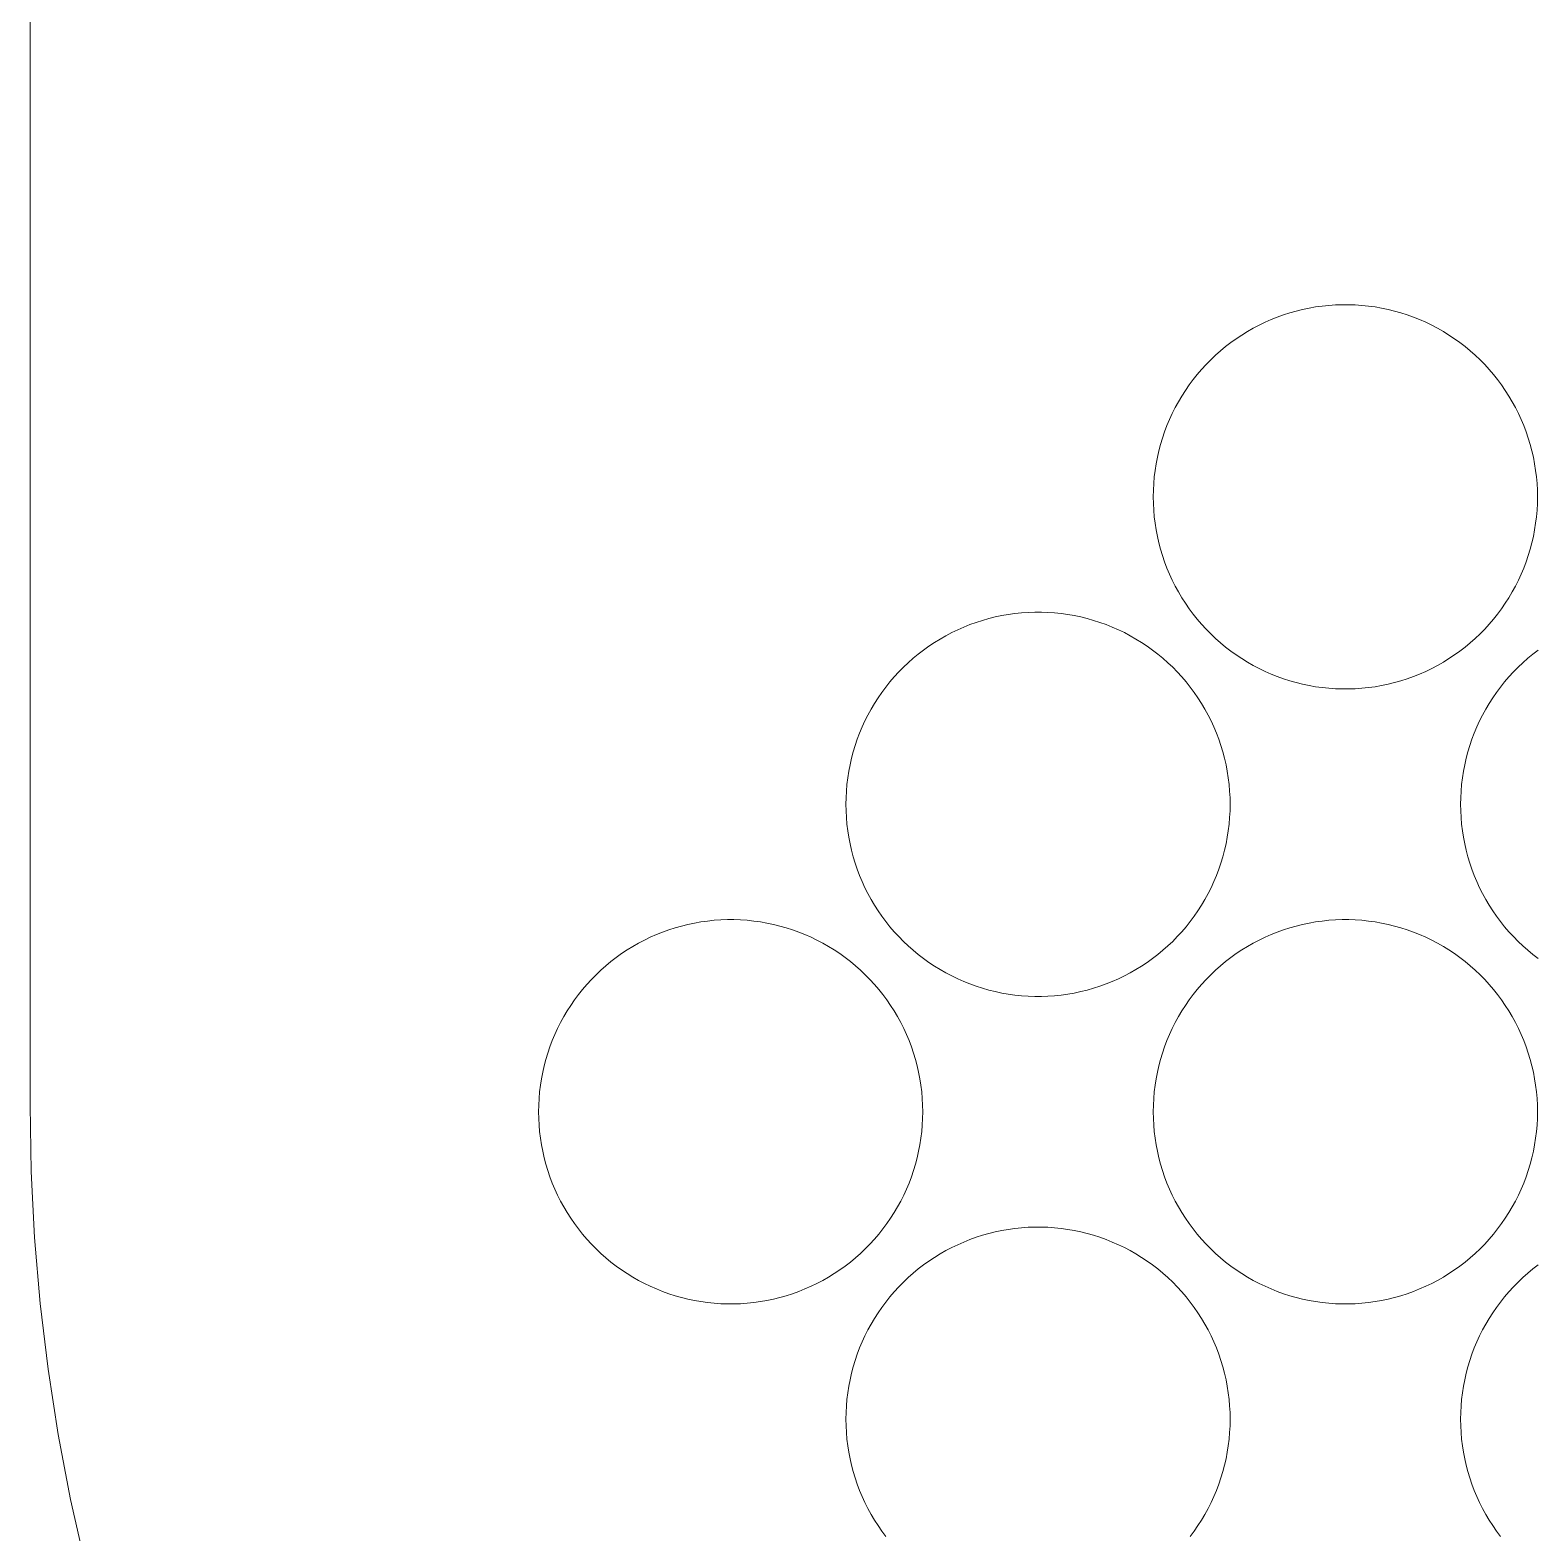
# Model space of a CAD drawing. Header units: inches. Extents: x -6.5 to 91.7, y -2.1 to 67.1.
# Drawn here: x -1.874 to 0.058, y 1.83 to 3.754 of the extents above; entities that cross this region are included whole.
import ezdxf

# ---------------------------------------------------------------- set-up
doc = ezdxf.new("R2010")
doc.units = ezdxf.units.IN
doc.layers.add('ZANO_R', color=7, linetype='Continuous', lineweight=0)

msp = doc.modelspace()

# ---------------------------------------------------------------- linework, layer by layer
at = {"layer": 'ZANO_R'}
for p, q in [((-1.87362, 13.40129), (-1.87362, 2.37734)), ((-0.23529, 3.39821), (-0.22692, 3.39967)), ((-0.22692, 3.39967), (-0.21851, 3.40084)), ((-0.21851, 3.40084), (-0.21006, 3.40172)), ((-0.21006, 3.40172), (-0.20159, 3.4023)), ((-0.20159, 3.4023), (-0.1931, 3.4026)), ((-0.1931, 3.4026), (-0.1846, 3.4026)), ((-0.1846, 3.4026), (-0.17611, 3.4023)), ((-0.17611, 3.4023), (-0.16764, 3.40172)), ((-0.16764, 3.40172), (-0.15919, 3.40084)), ((-0.15919, 3.40084), (-0.15078, 3.39967)), ((-0.15078, 3.39967), (-0.14241, 3.39821)), ((-0.29943, 3.37639), (-0.29177, 3.38007)), ((-0.29177, 3.38007), (-0.284, 3.38349)), ((-0.284, 3.38349), (-0.27611, 3.38664)), ((-0.27611, 3.38664), (-0.26811, 3.38952)), ((-0.26811, 3.38952), (-0.26003, 3.39211)), ((-0.26003, 3.39211), (-0.25185, 3.39443)), ((-0.25185, 3.39443), (-0.24361, 3.39646)), ((-0.24361, 3.39646), (-0.23529, 3.39821)), ((-0.14241, 3.39821), (-0.13409, 3.39646)), ((-0.13409, 3.39646), (-0.12585, 3.39443)), ((-0.12585, 3.39443), (-0.11767, 3.39211)), ((-0.11767, 3.39211), (-0.10959, 3.38952)), ((-0.10959, 3.38952), (-0.10159, 3.38664)), ((-0.10159, 3.38664), (-0.0937, 3.38349)), ((-0.0937, 3.38349), (-0.08593, 3.38007)), ((-0.08593, 3.38007), (-0.07827, 3.37639)), ((-0.32863, 3.35907), (-0.32156, 3.36378)), ((-0.32156, 3.36378), (-0.31433, 3.36824)), ((-0.31433, 3.36824), (-0.30695, 3.37244)), ((-0.30695, 3.37244), (-0.29943, 3.37639)), ((-0.07827, 3.37639), (-0.07075, 3.37244)), ((-0.07075, 3.37244), (-0.06337, 3.36824)), ((-0.06337, 3.36824), (-0.05614, 3.36378)), ((-0.05614, 3.36378), (-0.04907, 3.35907)), ((-0.35518, 3.3379), (-0.34882, 3.34354)), ((-0.34882, 3.34354), (-0.34227, 3.34895)), ((-0.34227, 3.34895), (-0.33554, 3.35413)), ((-0.33554, 3.35413), (-0.32863, 3.35907)), ((-0.04907, 3.35907), (-0.04216, 3.35413)), ((-0.04216, 3.35413), (-0.03543, 3.34895)), ((-0.03543, 3.34895), (-0.02888, 3.34354)), ((-0.02888, 3.34354), (-0.02252, 3.3379)), ((-0.37304, 3.31974), (-0.36729, 3.326)), ((-0.36729, 3.326), (-0.36134, 3.33206)), ((-0.36134, 3.33206), (-0.35518, 3.3379)), ((-0.02252, 3.3379), (-0.01636, 3.33206)), ((-0.01636, 3.33206), (-0.01041, 3.326)), ((-0.01041, 3.326), (-0.00466, 3.31974)), ((-0.38892, 3.29982), (-0.38386, 3.30664)), ((-0.38386, 3.30664), (-0.37856, 3.31328)), ((-0.37856, 3.31328), (-0.37304, 3.31974)), ((-0.00466, 3.31974), (0.00086, 3.31328)), ((0.00086, 3.31328), (0.00615, 3.30664)), ((0.00615, 3.30664), (0.01122, 3.29982)), ((-0.40266, 3.27837), (-0.39833, 3.28568)), ((-0.39833, 3.28568), (-0.39374, 3.29283)), ((-0.39374, 3.29283), (-0.38892, 3.29982)), ((0.01122, 3.29982), (0.01604, 3.29283)), ((0.01604, 3.29283), (0.02063, 3.28568)), ((0.02063, 3.28568), (0.02496, 3.27837)), ((-0.41055, 3.26333), (-0.40673, 3.27092)), ((-0.40673, 3.27092), (-0.40266, 3.27837)), ((0.02496, 3.27837), (0.02903, 3.27092)), ((0.02903, 3.27092), (0.03285, 3.26333)), ((-0.4204, 3.23984), (-0.41739, 3.24778)), ((-0.41739, 3.24778), (-0.41411, 3.25561)), ((-0.41411, 3.25561), (-0.41055, 3.26333)), ((0.03285, 3.26333), (0.0364, 3.25561)), ((0.0364, 3.25561), (0.03969, 3.24778)), ((0.03969, 3.24778), (0.0427, 3.23984)), ((-0.4256, 3.22366), (-0.42314, 3.23179)), ((-0.42314, 3.23179), (-0.4204, 3.23984)), ((0.0427, 3.23984), (0.04544, 3.23179)), ((0.04544, 3.23179), (0.04789, 3.22366)), ((-0.43126, 3.19883), (-0.42966, 3.20717)), ((-0.42966, 3.20717), (-0.42777, 3.21545)), ((-0.42777, 3.21545), (-0.4256, 3.22366)), ((0.04789, 3.22366), (0.05007, 3.21545)), ((0.05007, 3.21545), (0.05196, 3.20717)), ((0.05196, 3.20717), (0.05356, 3.19883)), ((-0.4336, 3.182), (-0.43258, 3.19043)), ((-0.43258, 3.19043), (-0.43126, 3.19883)), ((0.05356, 3.19883), (0.05488, 3.19043)), ((0.05488, 3.19043), (0.0559, 3.182)), ((-0.43477, 3.16506), (-0.43433, 3.17354)), ((-0.43433, 3.17354), (-0.4336, 3.182)), ((0.0559, 3.182), (0.05663, 3.17354)), ((0.05663, 3.17354), (0.05707, 3.16506)), ((-0.43492, 3.15656), (-0.43477, 3.16506)), ((-0.43477, 3.14807), (-0.43492, 3.15656)), ((-0.43433, 3.13958), (-0.43477, 3.14807)), ((0.05707, 3.14807), (0.05663, 3.13958)), ((0.05707, 3.16506), (0.05722, 3.15656)), ((0.05722, 3.15656), (0.05707, 3.14807)), ((-0.4336, 3.13112), (-0.43433, 3.13958)), ((-0.43258, 3.12269), (-0.4336, 3.13112)), ((0.0559, 3.13112), (0.05488, 3.12269)), ((0.05663, 3.13958), (0.0559, 3.13112)), ((-0.43126, 3.1143), (-0.43258, 3.12269)), ((-0.42966, 3.10595), (-0.43126, 3.1143)), ((0.05356, 3.1143), (0.05196, 3.10595)), ((0.05488, 3.12269), (0.05356, 3.1143)), ((-0.42777, 3.09767), (-0.42966, 3.10595)), ((-0.4256, 3.08946), (-0.42777, 3.09767)), ((0.05007, 3.09767), (0.04789, 3.08946)), ((0.05196, 3.10595), (0.05007, 3.09767)), ((-0.42314, 3.08133), (-0.4256, 3.08946)), ((-0.4204, 3.07329), (-0.42314, 3.08133)), ((-0.41739, 3.06535), (-0.4204, 3.07329)), ((0.0427, 3.07329), (0.03969, 3.06535)), ((0.04544, 3.08133), (0.0427, 3.07329)), ((0.04789, 3.08946), (0.04544, 3.08133)), ((-0.41411, 3.05751), (-0.41739, 3.06535)), ((-0.41055, 3.0498), (-0.41411, 3.05751)), ((0.0364, 3.05751), (0.03285, 3.0498)), ((0.03969, 3.06535), (0.0364, 3.05751)), ((-0.40673, 3.04221), (-0.41055, 3.0498)), ((-0.40266, 3.03475), (-0.40673, 3.04221)), ((-0.39833, 3.02745), (-0.40266, 3.03475)), ((0.02496, 3.03475), (0.02063, 3.02745)), ((0.02903, 3.04221), (0.02496, 3.03475)), ((0.03285, 3.0498), (0.02903, 3.04221)), ((-0.39374, 3.02029), (-0.39833, 3.02745)), ((-0.38892, 3.0133), (-0.39374, 3.02029)), ((-0.38386, 3.00648), (-0.38892, 3.0133)), ((0.01122, 3.0133), (0.00615, 3.00648)), ((0.01604, 3.02029), (0.01122, 3.0133)), ((0.02063, 3.02745), (0.01604, 3.02029)), ((-0.66982, 2.99293), (-0.66183, 2.9958)), ((-0.66183, 2.9958), (-0.65374, 2.9984)), ((-0.65374, 2.9984), (-0.64557, 3.00072)), ((-0.64557, 3.00072), (-0.63732, 3.00275)), ((-0.63732, 3.00275), (-0.62901, 3.0045)), ((-0.62901, 3.0045), (-0.62064, 3.00596)), ((-0.62064, 3.00596), (-0.61222, 3.00713)), ((-0.61222, 3.00713), (-0.60377, 3.008)), ((-0.60377, 3.008), (-0.5953, 3.00859)), ((-0.5953, 3.00859), (-0.58681, 3.00888)), ((-0.58681, 3.00888), (-0.57832, 3.00888)), ((-0.57832, 3.00888), (-0.56983, 3.00859)), ((-0.56983, 3.00859), (-0.56135, 3.008)), ((-0.56135, 3.008), (-0.5529, 3.00713)), ((-0.5529, 3.00713), (-0.54449, 3.00596)), ((-0.54449, 3.00596), (-0.53612, 3.0045)), ((-0.53612, 3.0045), (-0.52781, 3.00275)), ((-0.52781, 3.00275), (-0.51956, 3.00072)), ((-0.51956, 3.00072), (-0.51139, 2.9984)), ((-0.51139, 2.9984), (-0.5033, 2.9958)), ((-0.5033, 2.9958), (-0.49531, 2.99293)), ((-0.37856, 2.99984), (-0.38386, 3.00648)), ((-0.37304, 2.99339), (-0.37856, 2.99984)), ((0.00086, 2.99984), (-0.00466, 2.99339)), ((0.00615, 3.00648), (0.00086, 2.99984)), ((-0.71527, 2.97007), (-0.70804, 2.97452)), ((-0.70804, 2.97452), (-0.70066, 2.97873)), ((-0.70066, 2.97873), (-0.69314, 2.98267)), ((-0.69314, 2.98267), (-0.68549, 2.98636)), ((-0.68549, 2.98636), (-0.67771, 2.98978)), ((-0.67771, 2.98978), (-0.66982, 2.99293)), ((-0.49531, 2.99293), (-0.48742, 2.98978)), ((-0.48742, 2.98978), (-0.47964, 2.98636)), ((-0.47964, 2.98636), (-0.47199, 2.98267)), ((-0.47199, 2.98267), (-0.46446, 2.97873)), ((-0.46446, 2.97873), (-0.45708, 2.97452)), ((-0.45708, 2.97452), (-0.44985, 2.97007)), ((-0.36729, 2.98713), (-0.37304, 2.99339)), ((-0.36134, 2.98107), (-0.36729, 2.98713)), ((-0.35518, 2.97522), (-0.36134, 2.98107)), ((-0.34882, 2.96959), (-0.35518, 2.97522)), ((-0.02252, 2.97522), (-0.02888, 2.96959)), ((-0.01636, 2.98107), (-0.02252, 2.97522)), ((-0.01041, 2.98713), (-0.01636, 2.98107)), ((-0.00466, 2.99339), (-0.01041, 2.98713)), ((-0.74253, 2.94982), (-0.73599, 2.95523)), ((-0.73599, 2.95523), (-0.72925, 2.96042)), ((-0.72925, 2.96042), (-0.72235, 2.96536)), ((-0.72235, 2.96536), (-0.71527, 2.97007)), ((-0.44985, 2.97007), (-0.44278, 2.96536)), ((-0.44278, 2.96536), (-0.43587, 2.96042)), ((-0.43587, 2.96042), (-0.42914, 2.95523)), ((-0.42914, 2.95523), (-0.42259, 2.94982)), ((-0.34227, 2.96418), (-0.34882, 2.96959)), ((-0.33554, 2.959), (-0.34227, 2.96418)), ((-0.32863, 2.95405), (-0.33554, 2.959)), ((-0.04216, 2.959), (-0.04907, 2.95405)), ((-0.03543, 2.96418), (-0.04216, 2.959)), ((-0.02888, 2.96959), (-0.03543, 2.96418)), ((0.04489, 2.94982), (0.05144, 2.95523)), ((0.05144, 2.95523), (0.05817, 2.96042)), ((-0.76101, 2.93228), (-0.75505, 2.93834)), ((-0.75505, 2.93834), (-0.74889, 2.94419)), ((-0.74889, 2.94419), (-0.74253, 2.94982)), ((-0.42259, 2.94982), (-0.41623, 2.94419)), ((-0.41623, 2.94419), (-0.41007, 2.93834)), ((-0.41007, 2.93834), (-0.40412, 2.93228)), ((-0.32156, 2.94935), (-0.32863, 2.95405)), ((-0.31433, 2.94489), (-0.32156, 2.94935)), ((-0.30695, 2.94068), (-0.31433, 2.94489)), ((-0.29943, 2.93674), (-0.30695, 2.94068)), ((-0.29177, 2.93305), (-0.29943, 2.93674)), ((-0.07827, 2.93674), (-0.08593, 2.93305)), ((-0.07075, 2.94068), (-0.07827, 2.93674)), ((-0.06337, 2.94489), (-0.07075, 2.94068)), ((-0.05614, 2.94935), (-0.06337, 2.94489)), ((-0.04907, 2.95405), (-0.05614, 2.94935)), ((0.02642, 2.93228), (0.03237, 2.93834)), ((0.03237, 2.93834), (0.03853, 2.94419)), ((0.03853, 2.94419), (0.04489, 2.94982)), ((-0.77757, 2.91293), (-0.77227, 2.91957)), ((-0.77227, 2.91957), (-0.76675, 2.92602)), ((-0.76675, 2.92602), (-0.76101, 2.93228)), ((-0.40412, 2.93228), (-0.39838, 2.92602)), ((-0.39838, 2.92602), (-0.39285, 2.91957)), ((-0.39285, 2.91957), (-0.38756, 2.91293)), ((-0.284, 2.92963), (-0.29177, 2.93305)), ((-0.27611, 2.92648), (-0.284, 2.92963)), ((-0.26811, 2.92361), (-0.27611, 2.92648)), ((-0.26003, 2.92101), (-0.26811, 2.92361)), ((-0.25185, 2.91869), (-0.26003, 2.92101)), ((-0.24361, 2.91666), (-0.25185, 2.91869)), ((-0.23529, 2.91491), (-0.24361, 2.91666)), ((-0.13409, 2.91666), (-0.14241, 2.91491)), ((-0.12585, 2.91869), (-0.13409, 2.91666)), ((-0.11767, 2.92101), (-0.12585, 2.91869)), ((-0.10959, 2.92361), (-0.11767, 2.92101)), ((-0.10159, 2.92648), (-0.10959, 2.92361)), ((-0.0937, 2.92963), (-0.10159, 2.92648)), ((-0.08593, 2.93305), (-0.0937, 2.92963)), ((0.00986, 2.91293), (0.01515, 2.91957)), ((0.01515, 2.91957), (0.02068, 2.92602)), ((0.02068, 2.92602), (0.02642, 2.93228)), ((-0.79204, 2.89196), (-0.78746, 2.89912)), ((-0.78746, 2.89912), (-0.78263, 2.90611)), ((-0.78263, 2.90611), (-0.77757, 2.91293)), ((-0.38756, 2.91293), (-0.38249, 2.90611)), ((-0.38249, 2.90611), (-0.37767, 2.89912)), ((-0.37767, 2.89912), (-0.37309, 2.89196)), ((-0.22692, 2.91345), (-0.23529, 2.91491)), ((-0.21851, 2.91229), (-0.22692, 2.91345)), ((-0.21006, 2.91141), (-0.21851, 2.91229)), ((-0.20159, 2.91082), (-0.21006, 2.91141)), ((-0.1931, 2.91053), (-0.20159, 2.91082)), ((-0.1846, 2.91053), (-0.1931, 2.91053)), ((-0.17611, 2.91082), (-0.1846, 2.91053)), ((-0.16764, 2.91141), (-0.17611, 2.91082)), ((-0.15919, 2.91229), (-0.16764, 2.91141)), ((-0.15078, 2.91345), (-0.15919, 2.91229)), ((-0.14241, 2.91491), (-0.15078, 2.91345)), ((-0.00461, 2.89196), (-0.00003, 2.89912)), ((-0.00003, 2.89912), (0.00479, 2.90611)), ((0.00479, 2.90611), (0.00986, 2.91293)), ((-0.80045, 2.8772), (-0.79637, 2.88466)), ((-0.79637, 2.88466), (-0.79204, 2.89196)), ((-0.37309, 2.89196), (-0.36876, 2.88466)), ((-0.36876, 2.88466), (-0.36468, 2.8772)), ((-0.01302, 2.8772), (-0.00895, 2.88466)), ((-0.00895, 2.88466), (-0.00461, 2.89196)), ((-0.8111, 2.85406), (-0.80782, 2.8619)), ((-0.80782, 2.8619), (-0.80426, 2.86961)), ((-0.80426, 2.86961), (-0.80045, 2.8772)), ((-0.36468, 2.8772), (-0.36086, 2.86961)), ((-0.36086, 2.86961), (-0.35731, 2.8619)), ((-0.35731, 2.8619), (-0.35402, 2.85406)), ((-0.02368, 2.85406), (-0.02039, 2.8619)), ((-0.02039, 2.8619), (-0.01684, 2.86961)), ((-0.01684, 2.86961), (-0.01302, 2.8772)), ((-0.81685, 2.83808), (-0.81411, 2.84612)), ((-0.81411, 2.84612), (-0.8111, 2.85406)), ((-0.35402, 2.85406), (-0.35101, 2.84612)), ((-0.35101, 2.84612), (-0.34827, 2.83808)), ((-0.02943, 2.83808), (-0.02669, 2.84612)), ((-0.02669, 2.84612), (-0.02368, 2.85406)), ((-0.82337, 2.81346), (-0.82148, 2.82174)), ((-0.82148, 2.82174), (-0.81931, 2.82995)), ((-0.81931, 2.82995), (-0.81685, 2.83808)), ((-0.34827, 2.83808), (-0.34582, 2.82995)), ((-0.34582, 2.82995), (-0.34364, 2.82174)), ((-0.34364, 2.82174), (-0.34175, 2.81346)), ((-0.03595, 2.81346), (-0.03406, 2.82174)), ((-0.03406, 2.82174), (-0.03188, 2.82995)), ((-0.03188, 2.82995), (-0.02943, 2.83808)), ((-0.82629, 2.79672), (-0.82498, 2.80511)), ((-0.82498, 2.80511), (-0.82337, 2.81346)), ((-0.34175, 2.81346), (-0.34015, 2.80511)), ((-0.34015, 2.80511), (-0.33884, 2.79672)), ((-0.03887, 2.79672), (-0.03755, 2.80511)), ((-0.03755, 2.80511), (-0.03595, 2.81346)), ((-0.82805, 2.77983), (-0.82732, 2.78829)), ((-0.82732, 2.78829), (-0.82629, 2.79672)), ((-0.33884, 2.79672), (-0.33781, 2.78829)), ((-0.33781, 2.78829), (-0.33708, 2.77983)), ((-0.04062, 2.77983), (-0.03989, 2.78829)), ((-0.03989, 2.78829), (-0.03887, 2.79672)), ((-0.82863, 2.76285), (-0.82849, 2.77134)), ((-0.82849, 2.75436), (-0.82863, 2.76285)), ((-0.82849, 2.77134), (-0.82805, 2.77983)), ((-0.33708, 2.77983), (-0.33664, 2.77134)), ((-0.33664, 2.77134), (-0.33649, 2.76285)), ((-0.33649, 2.76285), (-0.33664, 2.75436)), ((-0.04121, 2.76285), (-0.04106, 2.77134)), ((-0.04106, 2.75436), (-0.04121, 2.76285)), ((-0.04106, 2.77134), (-0.04062, 2.77983)), ((-0.82805, 2.74587), (-0.82849, 2.75436)), ((-0.82732, 2.73741), (-0.82805, 2.74587)), ((-0.33708, 2.74587), (-0.33781, 2.73741)), ((-0.33664, 2.75436), (-0.33708, 2.74587)), ((-0.04062, 2.74587), (-0.04106, 2.75436)), ((-0.03989, 2.73741), (-0.04062, 2.74587)), ((-0.82629, 2.72898), (-0.82732, 2.73741)), ((-0.82498, 2.72058), (-0.82629, 2.72898)), ((-0.33884, 2.72898), (-0.34015, 2.72058)), ((-0.33781, 2.73741), (-0.33884, 2.72898)), ((-0.03887, 2.72898), (-0.03989, 2.73741)), ((-0.03755, 2.72058), (-0.03887, 2.72898)), ((-0.82337, 2.71224), (-0.82498, 2.72058)), ((-0.82148, 2.70396), (-0.82337, 2.71224)), ((-0.81931, 2.69575), (-0.82148, 2.70396)), ((-0.34364, 2.70396), (-0.34582, 2.69575)), ((-0.34175, 2.71224), (-0.34364, 2.70396)), ((-0.34015, 2.72058), (-0.34175, 2.71224)), ((-0.03595, 2.71224), (-0.03755, 2.72058)), ((-0.03406, 2.70396), (-0.03595, 2.71224)), ((-0.03188, 2.69575), (-0.03406, 2.70396)), ((-0.81685, 2.68762), (-0.81931, 2.69575)), ((-0.81411, 2.67958), (-0.81685, 2.68762)), ((-0.34827, 2.68762), (-0.35101, 2.67958)), ((-0.34582, 2.69575), (-0.34827, 2.68762)), ((-0.02943, 2.68762), (-0.03188, 2.69575)), ((-0.02669, 2.67958), (-0.02943, 2.68762)), ((-0.8111, 2.67163), (-0.81411, 2.67958)), ((-0.80782, 2.6638), (-0.8111, 2.67163)), ((-0.35402, 2.67163), (-0.35731, 2.6638)), ((-0.35101, 2.67958), (-0.35402, 2.67163)), ((-0.02368, 2.67163), (-0.02669, 2.67958)), ((-0.02039, 2.6638), (-0.02368, 2.67163)), ((-0.80426, 2.65608), (-0.80782, 2.6638)), ((-0.80045, 2.64849), (-0.80426, 2.65608)), ((-0.79637, 2.64104), (-0.80045, 2.64849)), ((-0.36468, 2.64849), (-0.36876, 2.64104)), ((-0.36086, 2.65608), (-0.36468, 2.64849)), ((-0.35731, 2.6638), (-0.36086, 2.65608)), ((-0.01684, 2.65608), (-0.02039, 2.6638)), ((-0.01302, 2.64849), (-0.01684, 2.65608)), ((-0.00895, 2.64104), (-0.01302, 2.64849)), ((-0.79204, 2.63373), (-0.79637, 2.64104)), ((-0.78746, 2.62658), (-0.79204, 2.63373)), ((-0.37309, 2.63373), (-0.37767, 2.62658)), ((-0.36876, 2.64104), (-0.37309, 2.63373)), ((-0.00461, 2.63373), (-0.00895, 2.64104)), ((-0.00003, 2.62658), (-0.00461, 2.63373)), ((-1.03928, 2.607), (-1.03103, 2.60904)), ((-1.03103, 2.60904), (-1.02272, 2.61078)), ((-1.02272, 2.61078), (-1.01435, 2.61224)), ((-1.01435, 2.61224), (-1.00594, 2.61341)), ((-1.00594, 2.61341), (-0.99749, 2.61429)), ((-0.99749, 2.61429), (-0.98901, 2.61488)), ((-0.98901, 2.61488), (-0.98052, 2.61517)), ((-0.98052, 2.61517), (-0.97203, 2.61517)), ((-0.97203, 2.61517), (-0.96354, 2.61488)), ((-0.96354, 2.61488), (-0.95506, 2.61429)), ((-0.95506, 2.61429), (-0.94662, 2.61341)), ((-0.94662, 2.61341), (-0.9382, 2.61224)), ((-0.9382, 2.61224), (-0.92983, 2.61078)), ((-0.92983, 2.61078), (-0.92152, 2.60904)), ((-0.92152, 2.60904), (-0.91327, 2.607)), ((-0.78263, 2.61959), (-0.78746, 2.62658)), ((-0.77757, 2.61277), (-0.78263, 2.61959)), ((-0.77227, 2.60613), (-0.77757, 2.61277)), ((-0.38756, 2.61277), (-0.39285, 2.60613)), ((-0.38249, 2.61959), (-0.38756, 2.61277)), ((-0.37767, 2.62658), (-0.38249, 2.61959)), ((-0.25185, 2.607), (-0.24361, 2.60904)), ((-0.24361, 2.60904), (-0.23529, 2.61078)), ((-0.23529, 2.61078), (-0.22692, 2.61224)), ((-0.22692, 2.61224), (-0.21851, 2.61341)), ((-0.21851, 2.61341), (-0.21006, 2.61429)), ((-0.21006, 2.61429), (-0.20159, 2.61488)), ((-0.20159, 2.61488), (-0.1931, 2.61517)), ((-0.1931, 2.61517), (-0.1846, 2.61517)), ((-0.1846, 2.61517), (-0.17611, 2.61488)), ((-0.17611, 2.61488), (-0.16764, 2.61429)), ((-0.16764, 2.61429), (-0.15919, 2.61341)), ((-0.15919, 2.61341), (-0.15078, 2.61224)), ((-0.15078, 2.61224), (-0.14241, 2.61078)), ((-0.14241, 2.61078), (-0.13409, 2.60904)), ((-0.13409, 2.60904), (-0.12585, 2.607)), ((0.00479, 2.61959), (-0.00003, 2.62658)), ((0.00986, 2.61277), (0.00479, 2.61959)), ((0.01515, 2.60613), (0.00986, 2.61277)), ((-1.09437, 2.58501), (-1.08685, 2.58896)), ((-1.08685, 2.58896), (-1.0792, 2.59265)), ((-1.0792, 2.59265), (-1.07142, 2.59607)), ((-1.07142, 2.59607), (-1.06353, 2.59922)), ((-1.06353, 2.59922), (-1.05554, 2.60209)), ((-1.05554, 2.60209), (-1.04745, 2.60469)), ((-1.04745, 2.60469), (-1.03928, 2.607)), ((-0.91327, 2.607), (-0.9051, 2.60469)), ((-0.9051, 2.60469), (-0.89701, 2.60209)), ((-0.89701, 2.60209), (-0.88902, 2.59922)), ((-0.88902, 2.59922), (-0.88113, 2.59607)), ((-0.88113, 2.59607), (-0.87335, 2.59265)), ((-0.87335, 2.59265), (-0.8657, 2.58896)), ((-0.8657, 2.58896), (-0.85818, 2.58501)), ((-0.76675, 2.59967), (-0.77227, 2.60613)), ((-0.76101, 2.59341), (-0.76675, 2.59967)), ((-0.75505, 2.58736), (-0.76101, 2.59341)), ((-0.40412, 2.59341), (-0.41007, 2.58736)), ((-0.39838, 2.59967), (-0.40412, 2.59341)), ((-0.39285, 2.60613), (-0.39838, 2.59967)), ((-0.30695, 2.58501), (-0.29943, 2.58896)), ((-0.29943, 2.58896), (-0.29177, 2.59265)), ((-0.29177, 2.59265), (-0.284, 2.59607)), ((-0.284, 2.59607), (-0.27611, 2.59922)), ((-0.27611, 2.59922), (-0.26811, 2.60209)), ((-0.26811, 2.60209), (-0.26003, 2.60469)), ((-0.26003, 2.60469), (-0.25185, 2.607)), ((-0.12585, 2.607), (-0.11767, 2.60469)), ((-0.11767, 2.60469), (-0.10959, 2.60209)), ((-0.10959, 2.60209), (-0.10159, 2.59922)), ((-0.10159, 2.59922), (-0.0937, 2.59607)), ((-0.0937, 2.59607), (-0.08593, 2.59265)), ((-0.08593, 2.59265), (-0.07827, 2.58896)), ((-0.07827, 2.58896), (-0.07075, 2.58501)), ((0.02068, 2.59967), (0.01515, 2.60613)), ((0.02642, 2.59341), (0.02068, 2.59967)), ((0.03237, 2.58736), (0.02642, 2.59341)), ((-1.12297, 2.5667), (-1.11606, 2.57165)), ((-1.11606, 2.57165), (-1.10899, 2.57635)), ((-1.10899, 2.57635), (-1.10176, 2.58081)), ((-1.10176, 2.58081), (-1.09437, 2.58501)), ((-0.85818, 2.58501), (-0.8508, 2.58081)), ((-0.8508, 2.58081), (-0.84357, 2.57635)), ((-0.84357, 2.57635), (-0.83649, 2.57165)), ((-0.83649, 2.57165), (-0.82959, 2.5667)), ((-0.74889, 2.58151), (-0.75505, 2.58736)), ((-0.74253, 2.57587), (-0.74889, 2.58151)), ((-0.73599, 2.57046), (-0.74253, 2.57587)), ((-0.72925, 2.56528), (-0.73599, 2.57046)), ((-0.42914, 2.57046), (-0.43587, 2.56528)), ((-0.42259, 2.57587), (-0.42914, 2.57046)), ((-0.41623, 2.58151), (-0.42259, 2.57587)), ((-0.41007, 2.58736), (-0.41623, 2.58151)), ((-0.33554, 2.5667), (-0.32863, 2.57165)), ((-0.32863, 2.57165), (-0.32156, 2.57635)), ((-0.32156, 2.57635), (-0.31433, 2.58081)), ((-0.31433, 2.58081), (-0.30695, 2.58501)), ((-0.07075, 2.58501), (-0.06337, 2.58081)), ((-0.06337, 2.58081), (-0.05614, 2.57635)), ((-0.05614, 2.57635), (-0.04907, 2.57165)), ((-0.04907, 2.57165), (-0.04216, 2.5667)), ((0.03853, 2.58151), (0.03237, 2.58736)), ((0.04489, 2.57587), (0.03853, 2.58151)), ((0.05144, 2.57046), (0.04489, 2.57587)), ((0.05817, 2.56528), (0.05144, 2.57046)), ((-1.14877, 2.54463), (-1.14261, 2.55048)), ((-1.14261, 2.55048), (-1.13625, 2.55611)), ((-1.13625, 2.55611), (-1.1297, 2.56152)), ((-1.1297, 2.56152), (-1.12297, 2.5667)), ((-0.82959, 2.5667), (-0.82285, 2.56152)), ((-0.82285, 2.56152), (-0.8163, 2.55611)), ((-0.8163, 2.55611), (-0.80995, 2.55048)), ((-0.80995, 2.55048), (-0.80379, 2.54463)), ((-0.72235, 2.56034), (-0.72925, 2.56528)), ((-0.71527, 2.55563), (-0.72235, 2.56034)), ((-0.70804, 2.55118), (-0.71527, 2.55563)), ((-0.70066, 2.54697), (-0.70804, 2.55118)), ((-0.45708, 2.55118), (-0.46446, 2.54697)), ((-0.44985, 2.55563), (-0.45708, 2.55118)), ((-0.44278, 2.56034), (-0.44985, 2.55563)), ((-0.43587, 2.56528), (-0.44278, 2.56034)), ((-0.36134, 2.54463), (-0.35518, 2.55048)), ((-0.35518, 2.55048), (-0.34882, 2.55611)), ((-0.34882, 2.55611), (-0.34227, 2.56152)), ((-0.34227, 2.56152), (-0.33554, 2.5667)), ((-0.04216, 2.5667), (-0.03543, 2.56152)), ((-0.03543, 2.56152), (-0.02888, 2.55611)), ((-0.02888, 2.55611), (-0.02252, 2.55048)), ((-0.02252, 2.55048), (-0.01636, 2.54463)), ((-1.16598, 2.52586), (-1.16046, 2.53231)), ((-1.16046, 2.53231), (-1.15472, 2.53857)), ((-1.15472, 2.53857), (-1.14877, 2.54463)), ((-0.80379, 2.54463), (-0.79783, 2.53857)), ((-0.79783, 2.53857), (-0.79209, 2.53231)), ((-0.79209, 2.53231), (-0.78657, 2.52586)), ((-0.69314, 2.54302), (-0.70066, 2.54697)), ((-0.68549, 2.53934), (-0.69314, 2.54302)), ((-0.67771, 2.53592), (-0.68549, 2.53934)), ((-0.66982, 2.53277), (-0.67771, 2.53592)), ((-0.66183, 2.52989), (-0.66982, 2.53277)), ((-0.49531, 2.53277), (-0.5033, 2.52989)), ((-0.48742, 2.53592), (-0.49531, 2.53277)), ((-0.47964, 2.53934), (-0.48742, 2.53592)), ((-0.47199, 2.54302), (-0.47964, 2.53934)), ((-0.46446, 2.54697), (-0.47199, 2.54302)), ((-0.37856, 2.52586), (-0.37304, 2.53231)), ((-0.37304, 2.53231), (-0.36729, 2.53857)), ((-0.36729, 2.53857), (-0.36134, 2.54463)), ((-0.01636, 2.54463), (-0.01041, 2.53857)), ((-0.01041, 2.53857), (-0.00466, 2.53231)), ((-0.00466, 2.53231), (0.00086, 2.52586)), ((-1.18117, 2.5054), (-1.17635, 2.51239)), ((-1.17635, 2.51239), (-1.17128, 2.51921)), ((-1.17128, 2.51921), (-1.16598, 2.52586)), ((-0.78657, 2.52586), (-0.78127, 2.51921)), ((-0.78127, 2.51921), (-0.77621, 2.51239)), ((-0.77621, 2.51239), (-0.77138, 2.5054)), ((-0.65374, 2.5273), (-0.66183, 2.52989)), ((-0.64557, 2.52498), (-0.65374, 2.5273)), ((-0.63732, 2.52295), (-0.64557, 2.52498)), ((-0.62901, 2.5212), (-0.63732, 2.52295)), ((-0.62064, 2.51974), (-0.62901, 2.5212)), ((-0.61222, 2.51857), (-0.62064, 2.51974)), ((-0.60377, 2.51769), (-0.61222, 2.51857)), ((-0.5953, 2.51711), (-0.60377, 2.51769)), ((-0.58681, 2.51681), (-0.5953, 2.51711)), ((-0.57832, 2.51681), (-0.58681, 2.51681)), ((-0.56983, 2.51711), (-0.57832, 2.51681)), ((-0.56135, 2.51769), (-0.56983, 2.51711)), ((-0.5529, 2.51857), (-0.56135, 2.51769)), ((-0.54449, 2.51974), (-0.5529, 2.51857)), ((-0.53612, 2.5212), (-0.54449, 2.51974)), ((-0.52781, 2.52295), (-0.53612, 2.5212)), ((-0.51956, 2.52498), (-0.52781, 2.52295)), ((-0.51139, 2.5273), (-0.51956, 2.52498)), ((-0.5033, 2.52989), (-0.51139, 2.5273)), ((-0.39374, 2.5054), (-0.38892, 2.51239)), ((-0.38892, 2.51239), (-0.38386, 2.51921)), ((-0.38386, 2.51921), (-0.37856, 2.52586)), ((0.00086, 2.52586), (0.00615, 2.51921)), ((0.00615, 2.51921), (0.01122, 2.51239)), ((0.01122, 2.51239), (0.01604, 2.5054)), ((-1.19008, 2.49094), (-1.18575, 2.49825)), ((-1.18575, 2.49825), (-1.18117, 2.5054)), ((-0.77138, 2.5054), (-0.7668, 2.49825)), ((-0.7668, 2.49825), (-0.76247, 2.49094)), ((-0.40266, 2.49094), (-0.39833, 2.49825)), ((-0.39833, 2.49825), (-0.39374, 2.5054)), ((0.01604, 2.5054), (0.02063, 2.49825)), ((0.02063, 2.49825), (0.02496, 2.49094)), ((-1.20153, 2.46819), (-1.19798, 2.4759)), ((-1.19798, 2.4759), (-1.19416, 2.48349)), ((-1.19416, 2.48349), (-1.19008, 2.49094)), ((-0.76247, 2.49094), (-0.75839, 2.48349)), ((-0.75839, 2.48349), (-0.75457, 2.4759)), ((-0.75457, 2.4759), (-0.75102, 2.46819)), ((-0.41411, 2.46819), (-0.41055, 2.4759)), ((-0.41055, 2.4759), (-0.40673, 2.48349)), ((-0.40673, 2.48349), (-0.40266, 2.49094)), ((0.02496, 2.49094), (0.02903, 2.48349)), ((0.02903, 2.48349), (0.03285, 2.4759)), ((0.03285, 2.4759), (0.0364, 2.46819)), ((-1.20783, 2.45241), (-1.20482, 2.46035)), ((-1.20482, 2.46035), (-1.20153, 2.46819)), ((-0.75102, 2.46819), (-0.74774, 2.46035)), ((-0.74774, 2.46035), (-0.74472, 2.45241)), ((-0.4204, 2.45241), (-0.41739, 2.46035)), ((-0.41739, 2.46035), (-0.41411, 2.46819)), ((0.0364, 2.46819), (0.03969, 2.46035)), ((0.03969, 2.46035), (0.0427, 2.45241)), ((-1.2152, 2.42802), (-1.21302, 2.43624)), ((-1.21302, 2.43624), (-1.21056, 2.44437)), ((-1.21056, 2.44437), (-1.20783, 2.45241)), ((-0.74472, 2.45241), (-0.74199, 2.44437)), ((-0.74199, 2.44437), (-0.73953, 2.43624)), ((-0.73953, 2.43624), (-0.73736, 2.42802)), ((-0.42777, 2.42802), (-0.4256, 2.43624)), ((-0.4256, 2.43624), (-0.42314, 2.44437)), ((-0.42314, 2.44437), (-0.4204, 2.45241)), ((0.0427, 2.45241), (0.04544, 2.44437)), ((0.04544, 2.44437), (0.04789, 2.43624)), ((0.04789, 2.43624), (0.05007, 2.42802)), ((-1.21869, 2.4114), (-1.21709, 2.41974)), ((-1.21709, 2.41974), (-1.2152, 2.42802)), ((-0.73736, 2.42802), (-0.73547, 2.41974)), ((-0.73547, 2.41974), (-0.73386, 2.4114)), ((-0.43126, 2.4114), (-0.42966, 2.41974)), ((-0.42966, 2.41974), (-0.42777, 2.42802)), ((0.05007, 2.42802), (0.05196, 2.41974)), ((0.05196, 2.41974), (0.05356, 2.4114)), ((-1.22103, 2.39458), (-1.22, 2.40301)), ((-1.22, 2.40301), (-1.21869, 2.4114)), ((-0.73386, 2.4114), (-0.73255, 2.40301)), ((-0.73255, 2.40301), (-0.73152, 2.39458)), ((-0.4336, 2.39458), (-0.43258, 2.40301)), ((-0.43258, 2.40301), (-0.43126, 2.4114)), ((0.05356, 2.4114), (0.05488, 2.40301)), ((0.05488, 2.40301), (0.0559, 2.39458)), ((-1.87362, 2.37733), (-1.87217, 2.29265)), ((-1.22235, 2.36914), (-1.2222, 2.37763)), ((-1.2222, 2.37763), (-1.22176, 2.38611)), ((-1.22176, 2.38611), (-1.22103, 2.39458)), ((-0.73152, 2.39458), (-0.73079, 2.38611)), ((-0.73079, 2.38611), (-0.73035, 2.37763)), ((-0.73035, 2.37763), (-0.73021, 2.36914)), ((-0.43492, 2.36914), (-0.43477, 2.37763)), ((-0.43477, 2.37763), (-0.43433, 2.38611)), ((-0.43433, 2.38611), (-0.4336, 2.39458)), ((0.0559, 2.39458), (0.05663, 2.38611)), ((0.05663, 2.38611), (0.05707, 2.37763)), ((0.05707, 2.37763), (0.05722, 2.36914)), ((-1.2222, 2.36064), (-1.22235, 2.36914)), ((-1.22176, 2.35216), (-1.2222, 2.36064)), ((-0.73035, 2.36064), (-0.73079, 2.35216)), ((-0.73021, 2.36914), (-0.73035, 2.36064)), ((-0.43477, 2.36064), (-0.43492, 2.36914)), ((-0.43433, 2.35216), (-0.43477, 2.36064)), ((0.05707, 2.36064), (0.05663, 2.35216)), ((0.05722, 2.36914), (0.05707, 2.36064)), ((-1.22103, 2.3437), (-1.22176, 2.35216)), ((-1.22, 2.33526), (-1.22103, 2.3437)), ((-0.73152, 2.3437), (-0.73255, 2.33526)), ((-0.73079, 2.35216), (-0.73152, 2.3437)), ((-0.4336, 2.3437), (-0.43433, 2.35216)), ((-0.43258, 2.33526), (-0.4336, 2.3437)), ((0.0559, 2.3437), (0.05488, 2.33526)), ((0.05663, 2.35216), (0.0559, 2.3437)), ((-1.21869, 2.32687), (-1.22, 2.33526)), ((-1.21709, 2.31853), (-1.21869, 2.32687)), ((-1.2152, 2.31025), (-1.21709, 2.31853)), ((-0.73547, 2.31853), (-0.73736, 2.31025)), ((-0.73386, 2.32687), (-0.73547, 2.31853)), ((-0.73255, 2.33526), (-0.73386, 2.32687)), ((-0.43126, 2.32687), (-0.43258, 2.33526)), ((-0.42966, 2.31853), (-0.43126, 2.32687)), ((-0.42777, 2.31025), (-0.42966, 2.31853)), ((0.05196, 2.31853), (0.05007, 2.31025)), ((0.05356, 2.32687), (0.05196, 2.31853)), ((0.05488, 2.33526), (0.05356, 2.32687)), ((-1.21302, 2.30204), (-1.2152, 2.31025)), ((-1.21056, 2.2939), (-1.21302, 2.30204)), ((-0.73953, 2.30204), (-0.74199, 2.2939)), ((-0.73736, 2.31025), (-0.73953, 2.30204)), ((-0.4256, 2.30204), (-0.42777, 2.31025)), ((-0.42314, 2.2939), (-0.4256, 2.30204)), ((0.04789, 2.30204), (0.04544, 2.2939)), ((0.05007, 2.31025), (0.04789, 2.30204)), ((-1.87217, 2.29265), (-1.86784, 2.20806)), ((-1.20783, 2.28586), (-1.21056, 2.2939)), ((-1.20482, 2.27792), (-1.20783, 2.28586)), ((-0.74472, 2.28586), (-0.74774, 2.27792)), ((-0.74199, 2.2939), (-0.74472, 2.28586)), ((-0.4204, 2.28586), (-0.42314, 2.2939)), ((-0.41739, 2.27792), (-0.4204, 2.28586)), ((0.0427, 2.28586), (0.03969, 2.27792)), ((0.04544, 2.2939), (0.0427, 2.28586)), ((-1.20153, 2.27009), (-1.20482, 2.27792)), ((-1.19798, 2.26237), (-1.20153, 2.27009)), ((-1.19416, 2.25478), (-1.19798, 2.26237)), ((-0.75457, 2.26237), (-0.75839, 2.25478)), ((-0.75102, 2.27009), (-0.75457, 2.26237)), ((-0.74774, 2.27792), (-0.75102, 2.27009)), ((-0.41411, 2.27009), (-0.41739, 2.27792)), ((-0.41055, 2.26237), (-0.41411, 2.27009)), ((-0.40673, 2.25478), (-0.41055, 2.26237)), ((0.03285, 2.26237), (0.02903, 2.25478)), ((0.0364, 2.27009), (0.03285, 2.26237)), ((0.03969, 2.27792), (0.0364, 2.27009)), ((-1.19008, 2.24733), (-1.19416, 2.25478)), ((-1.18575, 2.24002), (-1.19008, 2.24733)), ((-0.76247, 2.24733), (-0.7668, 2.24002)), ((-0.75839, 2.25478), (-0.76247, 2.24733)), ((-0.40266, 2.24733), (-0.40673, 2.25478)), ((-0.39833, 2.24002), (-0.40266, 2.24733)), ((0.02496, 2.24733), (0.02063, 2.24002)), ((0.02903, 2.25478), (0.02496, 2.24733)), ((-1.18117, 2.23287), (-1.18575, 2.24002)), ((-1.17635, 2.22588), (-1.18117, 2.23287)), ((-1.17128, 2.21906), (-1.17635, 2.22588)), ((-0.77621, 2.22588), (-0.78127, 2.21906)), ((-0.77138, 2.23287), (-0.77621, 2.22588)), ((-0.7668, 2.24002), (-0.77138, 2.23287)), ((-0.60377, 2.22058), (-0.5953, 2.22116)), ((-0.5953, 2.22116), (-0.58681, 2.22146)), ((-0.58681, 2.22146), (-0.57832, 2.22146)), ((-0.57832, 2.22146), (-0.56983, 2.22116)), ((-0.56983, 2.22116), (-0.56135, 2.22058)), ((-0.39374, 2.23287), (-0.39833, 2.24002)), ((-0.38892, 2.22588), (-0.39374, 2.23287)), ((-0.38386, 2.21906), (-0.38892, 2.22588)), ((0.01122, 2.22588), (0.00615, 2.21906)), ((0.01604, 2.23287), (0.01122, 2.22588)), ((0.02063, 2.24002), (0.01604, 2.23287)), ((-1.86784, 2.20806), (-1.86062, 2.12368)), ((-1.16598, 2.21242), (-1.17128, 2.21906)), ((-1.16046, 2.20596), (-1.16598, 2.21242)), ((-1.15472, 2.1997), (-1.16046, 2.20596)), ((-0.79209, 2.20596), (-0.79783, 2.1997)), ((-0.78657, 2.21242), (-0.79209, 2.20596)), ((-0.78127, 2.21906), (-0.78657, 2.21242)), ((-0.68549, 2.19893), (-0.67771, 2.20235)), ((-0.67771, 2.20235), (-0.66982, 2.2055)), ((-0.66982, 2.2055), (-0.66183, 2.20838)), ((-0.66183, 2.20838), (-0.65374, 2.21097)), ((-0.65374, 2.21097), (-0.64557, 2.21329)), ((-0.64557, 2.21329), (-0.63732, 2.21532)), ((-0.63732, 2.21532), (-0.62901, 2.21707)), ((-0.62901, 2.21707), (-0.62064, 2.21853)), ((-0.62064, 2.21853), (-0.61222, 2.2197)), ((-0.61222, 2.2197), (-0.60377, 2.22058)), ((-0.56135, 2.22058), (-0.5529, 2.2197)), ((-0.5529, 2.2197), (-0.54449, 2.21853)), ((-0.54449, 2.21853), (-0.53612, 2.21707)), ((-0.53612, 2.21707), (-0.52781, 2.21532)), ((-0.52781, 2.21532), (-0.51956, 2.21329)), ((-0.51956, 2.21329), (-0.51139, 2.21097)), ((-0.51139, 2.21097), (-0.5033, 2.20838)), ((-0.5033, 2.20838), (-0.49531, 2.2055)), ((-0.49531, 2.2055), (-0.48742, 2.20235)), ((-0.48742, 2.20235), (-0.47964, 2.19893)), ((-0.37856, 2.21242), (-0.38386, 2.21906)), ((-0.37304, 2.20596), (-0.37856, 2.21242)), ((-0.36729, 2.1997), (-0.37304, 2.20596)), ((-0.00466, 2.20596), (-0.01041, 2.1997)), ((0.00086, 2.21242), (-0.00466, 2.20596)), ((0.00615, 2.21906), (0.00086, 2.21242)), ((-1.14877, 2.19364), (-1.15472, 2.1997)), ((-1.14261, 2.18779), (-1.14877, 2.19364)), ((-1.13625, 2.18216), (-1.14261, 2.18779)), ((-0.80995, 2.18779), (-0.8163, 2.18216)), ((-0.80379, 2.19364), (-0.80995, 2.18779)), ((-0.79783, 2.1997), (-0.80379, 2.19364)), ((-0.72235, 2.17794), (-0.71527, 2.18264)), ((-0.71527, 2.18264), (-0.70804, 2.1871)), ((-0.70804, 2.1871), (-0.70066, 2.1913)), ((-0.70066, 2.1913), (-0.69314, 2.19525)), ((-0.69314, 2.19525), (-0.68549, 2.19893)), ((-0.47964, 2.19893), (-0.47199, 2.19525)), ((-0.47199, 2.19525), (-0.46446, 2.1913)), ((-0.46446, 2.1913), (-0.45708, 2.1871)), ((-0.45708, 2.1871), (-0.44985, 2.18264)), ((-0.44985, 2.18264), (-0.44278, 2.17794)), ((-0.36134, 2.19364), (-0.36729, 2.1997)), ((-0.35518, 2.18779), (-0.36134, 2.19364)), ((-0.34882, 2.18216), (-0.35518, 2.18779)), ((-0.02252, 2.18779), (-0.02888, 2.18216)), ((-0.01636, 2.19364), (-0.02252, 2.18779)), ((-0.01041, 2.1997), (-0.01636, 2.19364)), ((-1.1297, 2.17675), (-1.13625, 2.18216)), ((-1.12297, 2.17157), (-1.1297, 2.17675)), ((-1.11606, 2.16662), (-1.12297, 2.17157)), ((-1.10899, 2.16192), (-1.11606, 2.16662)), ((-0.83649, 2.16662), (-0.84357, 2.16192)), ((-0.82959, 2.17157), (-0.83649, 2.16662)), ((-0.82285, 2.17675), (-0.82959, 2.17157)), ((-0.8163, 2.18216), (-0.82285, 2.17675)), ((-0.74253, 2.1624), (-0.73599, 2.16781)), ((-0.73599, 2.16781), (-0.72925, 2.17299)), ((-0.72925, 2.17299), (-0.72235, 2.17794)), ((-0.44278, 2.17794), (-0.43587, 2.17299)), ((-0.43587, 2.17299), (-0.42914, 2.16781)), ((-0.42914, 2.16781), (-0.42259, 2.1624)), ((-0.34227, 2.17675), (-0.34882, 2.18216)), ((-0.33554, 2.17157), (-0.34227, 2.17675)), ((-0.32863, 2.16662), (-0.33554, 2.17157)), ((-0.32156, 2.16192), (-0.32863, 2.16662)), ((-0.04907, 2.16662), (-0.05614, 2.16192)), ((-0.04216, 2.17157), (-0.04907, 2.16662)), ((-0.03543, 2.17675), (-0.04216, 2.17157)), ((-0.02888, 2.18216), (-0.03543, 2.17675)), ((0.04489, 2.1624), (0.05144, 2.16781)), ((0.05144, 2.16781), (0.05817, 2.17299)), ((-1.10176, 2.15746), (-1.10899, 2.16192)), ((-1.09437, 2.15326), (-1.10176, 2.15746)), ((-1.08685, 2.14931), (-1.09437, 2.15326)), ((-1.0792, 2.14562), (-1.08685, 2.14931)), ((-1.07142, 2.1422), (-1.0792, 2.14562)), ((-0.87335, 2.14562), (-0.88113, 2.1422)), ((-0.8657, 2.14931), (-0.87335, 2.14562)), ((-0.85818, 2.15326), (-0.8657, 2.14931)), ((-0.8508, 2.15746), (-0.85818, 2.15326)), ((-0.84357, 2.16192), (-0.8508, 2.15746)), ((-0.76675, 2.1386), (-0.76101, 2.14486)), ((-0.76101, 2.14486), (-0.75505, 2.15092)), ((-0.75505, 2.15092), (-0.74889, 2.15677)), ((-0.74889, 2.15677), (-0.74253, 2.1624)), ((-0.42259, 2.1624), (-0.41623, 2.15677)), ((-0.41623, 2.15677), (-0.41007, 2.15092)), ((-0.41007, 2.15092), (-0.40412, 2.14486)), ((-0.40412, 2.14486), (-0.39838, 2.1386)), ((-0.31433, 2.15746), (-0.32156, 2.16192)), ((-0.30695, 2.15326), (-0.31433, 2.15746)), ((-0.29943, 2.14931), (-0.30695, 2.15326)), ((-0.29177, 2.14562), (-0.29943, 2.14931)), ((-0.284, 2.1422), (-0.29177, 2.14562)), ((-0.08593, 2.14562), (-0.0937, 2.1422)), ((-0.07827, 2.14931), (-0.08593, 2.14562)), ((-0.07075, 2.15326), (-0.07827, 2.14931)), ((-0.06337, 2.15746), (-0.07075, 2.15326)), ((-0.05614, 2.16192), (-0.06337, 2.15746)), ((0.02068, 2.1386), (0.02642, 2.14486)), ((0.02642, 2.14486), (0.03237, 2.15092)), ((0.03237, 2.15092), (0.03853, 2.15677)), ((0.03853, 2.15677), (0.04489, 2.1624)), ((-1.06353, 2.13906), (-1.07142, 2.1422)), ((-1.05554, 2.13618), (-1.06353, 2.13906)), ((-1.04745, 2.13358), (-1.05554, 2.13618)), ((-1.03928, 2.13127), (-1.04745, 2.13358)), ((-1.03103, 2.12923), (-1.03928, 2.13127)), ((-1.02272, 2.12749), (-1.03103, 2.12923)), ((-1.01435, 2.12603), (-1.02272, 2.12749)), ((-1.00594, 2.12486), (-1.01435, 2.12603)), ((-0.99749, 2.12398), (-1.00594, 2.12486)), ((-0.94662, 2.12486), (-0.95506, 2.12398)), ((-0.9382, 2.12603), (-0.94662, 2.12486)), ((-0.92983, 2.12749), (-0.9382, 2.12603)), ((-0.92152, 2.12923), (-0.92983, 2.12749)), ((-0.91327, 2.13127), (-0.92152, 2.12923)), ((-0.9051, 2.13358), (-0.91327, 2.13127)), ((-0.89701, 2.13618), (-0.9051, 2.13358)), ((-0.88902, 2.13906), (-0.89701, 2.13618)), ((-0.88113, 2.1422), (-0.88902, 2.13906)), ((-0.78263, 2.11868), (-0.77757, 2.1255)), ((-0.77757, 2.1255), (-0.77227, 2.13214)), ((-0.77227, 2.13214), (-0.76675, 2.1386)), ((-0.39838, 2.1386), (-0.39285, 2.13214)), ((-0.39285, 2.13214), (-0.38756, 2.1255)), ((-0.38756, 2.1255), (-0.38249, 2.11868)), ((-0.27611, 2.13906), (-0.284, 2.1422)), ((-0.26811, 2.13618), (-0.27611, 2.13906)), ((-0.26003, 2.13358), (-0.26811, 2.13618)), ((-0.25185, 2.13127), (-0.26003, 2.13358)), ((-0.24361, 2.12923), (-0.25185, 2.13127)), ((-0.23529, 2.12749), (-0.24361, 2.12923)), ((-0.22692, 2.12603), (-0.23529, 2.12749)), ((-0.21851, 2.12486), (-0.22692, 2.12603)), ((-0.21006, 2.12398), (-0.21851, 2.12486)), ((-0.15919, 2.12486), (-0.16764, 2.12398)), ((-0.15078, 2.12603), (-0.15919, 2.12486)), ((-0.14241, 2.12749), (-0.15078, 2.12603)), ((-0.13409, 2.12923), (-0.14241, 2.12749)), ((-0.12585, 2.13127), (-0.13409, 2.12923)), ((-0.11767, 2.13358), (-0.12585, 2.13127)), ((-0.10959, 2.13618), (-0.11767, 2.13358)), ((-0.10159, 2.13906), (-0.10959, 2.13618)), ((-0.0937, 2.1422), (-0.10159, 2.13906)), ((0.00479, 2.11868), (0.00986, 2.1255)), ((0.00986, 2.1255), (0.01515, 2.13214)), ((0.01515, 2.13214), (0.02068, 2.1386)), ((-1.86062, 2.12368), (-1.85052, 2.03958)), ((-0.98901, 2.1234), (-0.99749, 2.12398)), ((-0.98052, 2.1231), (-0.98901, 2.1234)), ((-0.97203, 2.1231), (-0.98052, 2.1231)), ((-0.96354, 2.1234), (-0.97203, 2.1231)), ((-0.95506, 2.12398), (-0.96354, 2.1234)), ((-0.79204, 2.10454), (-0.78746, 2.11169)), ((-0.78746, 2.11169), (-0.78263, 2.11868)), ((-0.38249, 2.11868), (-0.37767, 2.11169)), ((-0.37767, 2.11169), (-0.37309, 2.10454)), ((-0.20159, 2.1234), (-0.21006, 2.12398)), ((-0.1931, 2.1231), (-0.20159, 2.1234)), ((-0.1846, 2.1231), (-0.1931, 2.1231)), ((-0.17611, 2.1234), (-0.1846, 2.1231)), ((-0.16764, 2.12398), (-0.17611, 2.1234)), ((-0.00461, 2.10454), (-0.00003, 2.11169)), ((-0.00003, 2.11169), (0.00479, 2.11868)), ((-0.80426, 2.08219), (-0.80045, 2.08978)), ((-0.80045, 2.08978), (-0.79637, 2.09723)), ((-0.79637, 2.09723), (-0.79204, 2.10454)), ((-0.37309, 2.10454), (-0.36876, 2.09723)), ((-0.36876, 2.09723), (-0.36468, 2.08978)), ((-0.36468, 2.08978), (-0.36086, 2.08219)), ((-0.01684, 2.08219), (-0.01302, 2.08978)), ((-0.01302, 2.08978), (-0.00895, 2.09723)), ((-0.00895, 2.09723), (-0.00461, 2.10454)), ((-0.81411, 2.0587), (-0.8111, 2.06664)), ((-0.8111, 2.06664), (-0.80782, 2.07447)), ((-0.80782, 2.07447), (-0.80426, 2.08219)), ((-0.36086, 2.08219), (-0.35731, 2.07447)), ((-0.35731, 2.07447), (-0.35402, 2.06664)), ((-0.35402, 2.06664), (-0.35101, 2.0587)), ((-0.02669, 2.0587), (-0.02368, 2.06664)), ((-0.02368, 2.06664), (-0.02039, 2.07447)), ((-0.02039, 2.07447), (-0.01684, 2.08219)), ((-0.81931, 2.04252), (-0.81685, 2.05065)), ((-0.81685, 2.05065), (-0.81411, 2.0587)), ((-0.35101, 2.0587), (-0.34827, 2.05065)), ((-0.34827, 2.05065), (-0.34582, 2.04252)), ((-0.03188, 2.04252), (-0.02943, 2.05065)), ((-0.02943, 2.05065), (-0.02669, 2.0587)), ((-1.85052, 2.03958), (-1.83755, 1.95589)), ((-0.82337, 2.02603), (-0.82148, 2.03431)), ((-0.82148, 2.03431), (-0.81931, 2.04252)), ((-0.34582, 2.04252), (-0.34364, 2.03431)), ((-0.34364, 2.03431), (-0.34175, 2.02603)), ((-0.03595, 2.02603), (-0.03406, 2.03431)), ((-0.03406, 2.03431), (-0.03188, 2.04252)), ((-0.82732, 2.00086), (-0.82629, 2.0093)), ((-0.82629, 2.0093), (-0.82498, 2.01769)), ((-0.82498, 2.01769), (-0.82337, 2.02603)), ((-0.34175, 2.02603), (-0.34015, 2.01769)), ((-0.34015, 2.01769), (-0.33884, 2.0093)), ((-0.33884, 2.0093), (-0.33781, 2.00086)), ((-0.03989, 2.00086), (-0.03887, 2.0093)), ((-0.03887, 2.0093), (-0.03755, 2.01769)), ((-0.03755, 2.01769), (-0.03595, 2.02603)), ((-0.82849, 1.98392), (-0.82805, 1.9924)), ((-0.82805, 1.9924), (-0.82732, 2.00086)), ((-0.33781, 2.00086), (-0.33708, 1.9924)), ((-0.33708, 1.9924), (-0.33664, 1.98392)), ((-0.04106, 1.98392), (-0.04062, 1.9924)), ((-0.04062, 1.9924), (-0.03989, 2.00086)), ((-0.82863, 1.97542), (-0.82849, 1.98392)), ((-0.82849, 1.96693), (-0.82863, 1.97542)), ((-0.33664, 1.98392), (-0.33649, 1.97542)), ((-0.33649, 1.97542), (-0.33664, 1.96693)), ((-0.04121, 1.97542), (-0.04106, 1.98392)), ((-0.04106, 1.96693), (-0.04121, 1.97542)), ((-1.83755, 1.95589), (-1.82174, 1.87268)), ((-0.82805, 1.95845), (-0.82849, 1.96693)), ((-0.82732, 1.94998), (-0.82805, 1.95845)), ((-0.33708, 1.95845), (-0.33781, 1.94998)), ((-0.33664, 1.96693), (-0.33708, 1.95845)), ((-0.04062, 1.95845), (-0.04106, 1.96693)), ((-0.03989, 1.94998), (-0.04062, 1.95845)), ((-0.82629, 1.94155), (-0.82732, 1.94998)), ((-0.82498, 1.93316), (-0.82629, 1.94155)), ((-0.82337, 1.92482), (-0.82498, 1.93316)), ((-0.34015, 1.93316), (-0.34175, 1.92482)), ((-0.33884, 1.94155), (-0.34015, 1.93316)), ((-0.33781, 1.94998), (-0.33884, 1.94155)), ((-0.03887, 1.94155), (-0.03989, 1.94998)), ((-0.03755, 1.93316), (-0.03887, 1.94155)), ((-0.03595, 1.92482), (-0.03755, 1.93316)), ((-0.82148, 1.91653), (-0.82337, 1.92482)), ((-0.81931, 1.90832), (-0.82148, 1.91653)), ((-0.34364, 1.91653), (-0.34582, 1.90832)), ((-0.34175, 1.92482), (-0.34364, 1.91653)), ((-0.03406, 1.91653), (-0.03595, 1.92482)), ((-0.03188, 1.90832), (-0.03406, 1.91653)), ((-0.81685, 1.90019), (-0.81931, 1.90832)), ((-0.81411, 1.89215), (-0.81685, 1.90019)), ((-0.34827, 1.90019), (-0.35101, 1.89215)), ((-0.34582, 1.90832), (-0.34827, 1.90019)), ((-0.02943, 1.90019), (-0.03188, 1.90832)), ((-0.02669, 1.89215), (-0.02943, 1.90019)), ((-0.8111, 1.88421), (-0.81411, 1.89215)), ((-0.80782, 1.87637), (-0.8111, 1.88421)), ((-0.80426, 1.86866), (-0.80782, 1.87637)), ((-0.35731, 1.87637), (-0.36086, 1.86866)), ((-0.35402, 1.88421), (-0.35731, 1.87637)), ((-0.35101, 1.89215), (-0.35402, 1.88421)), ((-0.02368, 1.88421), (-0.02669, 1.89215)), ((-0.02039, 1.87637), (-0.02368, 1.88421)), ((-0.01684, 1.86866), (-0.02039, 1.87637)), ((-1.82174, 1.87268), (-1.8031, 1.79006)), ((-0.80045, 1.86107), (-0.80426, 1.86866)), ((-0.79637, 1.85362), (-0.80045, 1.86107)), ((-0.36468, 1.86107), (-0.36876, 1.85362)), ((-0.36086, 1.86866), (-0.36468, 1.86107)), ((-0.01302, 1.86107), (-0.01684, 1.86866)), ((-0.00895, 1.85362), (-0.01302, 1.86107)), ((-0.79204, 1.84631), (-0.79637, 1.85362)), ((-0.78746, 1.83916), (-0.79204, 1.84631)), ((-0.78263, 1.83216), (-0.78746, 1.83916)), ((-0.37767, 1.83916), (-0.38249, 1.83216)), ((-0.37309, 1.84631), (-0.37767, 1.83916)), ((-0.36876, 1.85362), (-0.37309, 1.84631)), ((-0.00461, 1.84631), (-0.00895, 1.85362)), ((-0.00003, 1.83916), (-0.00461, 1.84631)), ((0.00479, 1.83216), (-0.00003, 1.83916)), ((-0.77757, 1.82534), (-0.78263, 1.83216)), ((-0.38249, 1.83216), (-0.38756, 1.82534)), ((0.00986, 1.82534), (0.00479, 1.83216))]:
    msp.add_line(p, q, dxfattribs=at)

doc.saveas('drawing.dxf')
